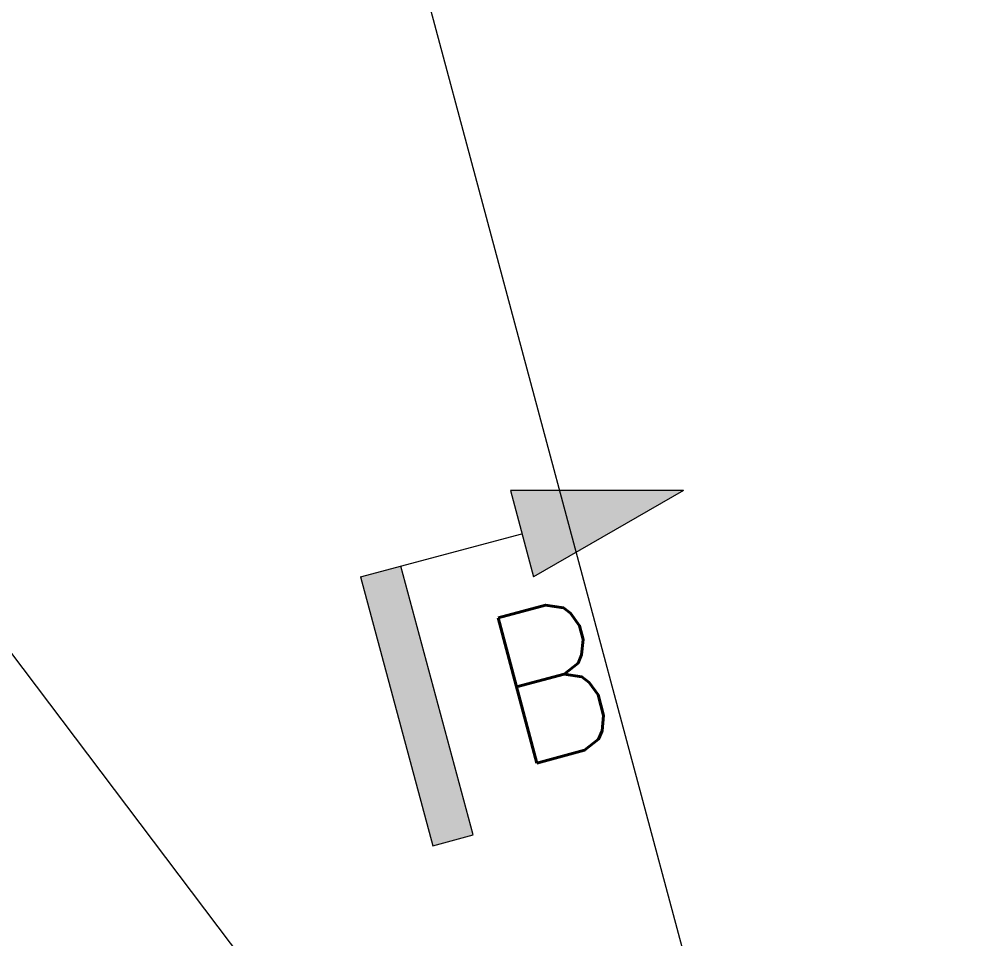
# Model space of a CAD drawing. Header units: millimetres. Extents: x -753 to 90, y 56274 to 56868.
# Drawn here: x -667.31 to -638.85, y 56702.16 to 56729.71 of the extents above; entities that cross this region are included whole.
import ezdxf

# ---------------------------------------------------------------- set-up
doc = ezdxf.new("R2010")
doc.units = ezdxf.units.MM
doc.linetypes.add('XKITLINE00', pattern=[0])
for name, color, linetype, lineweight in [('Corte', 7, 'Continuous', 0), ('Cota', 4, 'Continuous', 0), ('Texto', 7, 'Continuous', 0)]:
    doc.layers.add(name, color=color, linetype=linetype, lineweight=lineweight)
doc.styles.add('ROMANS', font='romans__.ttf')

# ---------------------------------------------------------------- blocks, each defined once
blk = doc.blocks.new('*A2174')
at = {"layer": 'Corte'}
for points in [[(-647.43, 56715.59), (-651.913, 56713.001), (-652.606, 56715.59)], [(-655.882, 56713.325), (-653.725, 56705.276), (-657.089, 56713.001)], [(-653.725, 56705.276), (-654.932, 56704.952), (-657.089, 56713.001)]]:
    blk.add_hatch(color=6, dxfattribs=at).paths.add_polyline_path(points, flags=17)
at = {"layer": 'Corte', "color": 6, "linetype": 'XKITLINE00', "lineweight": 0}
for p, q in [((-647.43, 56715.59), (-652.606, 56715.59)), ((-652.606, 56715.59), (-651.913, 56713.001)), ((-647.43, 56715.59), (-651.913, 56713.001)), ((-657.089, 56713.001), (-652.26, 56714.295)), ((-653.725, 56705.276), (-655.882, 56713.325)), ((-657.089, 56713.001), (-654.932, 56704.952)), ((-654.932, 56704.952), (-653.725, 56705.276))]:
    blk.add_line(p, q, dxfattribs=at)
at = {"layer": 'Corte', "color": 4, "style": 'ROMANS', "width": 0.85}
blk.add_text('B', height=4.5, rotation=15, dxfattribs=at).set_placement((-652.445, 56707.258))
blk = doc.blocks.new('*A2177')
at = {"layer": 'Cota', "color": 7, "linetype": 'XKITLINE00', "lineweight": 0}
blk.add_line((-638.853, 56669.758), (-658.234, 56742.093), dxfattribs=at)
blk = doc.blocks.new('*A2178')
at = {"layer": 'Cota', "color": 7, "linetype": 'XKITLINE00', "lineweight": 0}
blk.add_line((-638.852, 56669.758), (-658.228, 56742.072), dxfattribs=at)
blk = doc.blocks.new('*A2181')
at = {"layer": 'Texto', "color": 7, "linetype": 'XKITLINE00', "lineweight": 0}
blk.add_line((-655.003, 56694.118), (-669.293, 56713.037), dxfattribs=at)

msp = doc.modelspace()

# ---------------------------------------------------------------- block references
at = {"lineweight": 0}
for name in ['*A2177', '*A2178', '*A2181']:
    msp.add_blockref(name, (0, 0), dxfattribs=at)
at = {"layer": 'Corte', "lineweight": 0}
msp.add_blockref('*A2174', (0, 0), dxfattribs=at)

doc.saveas('drawing.dxf')
